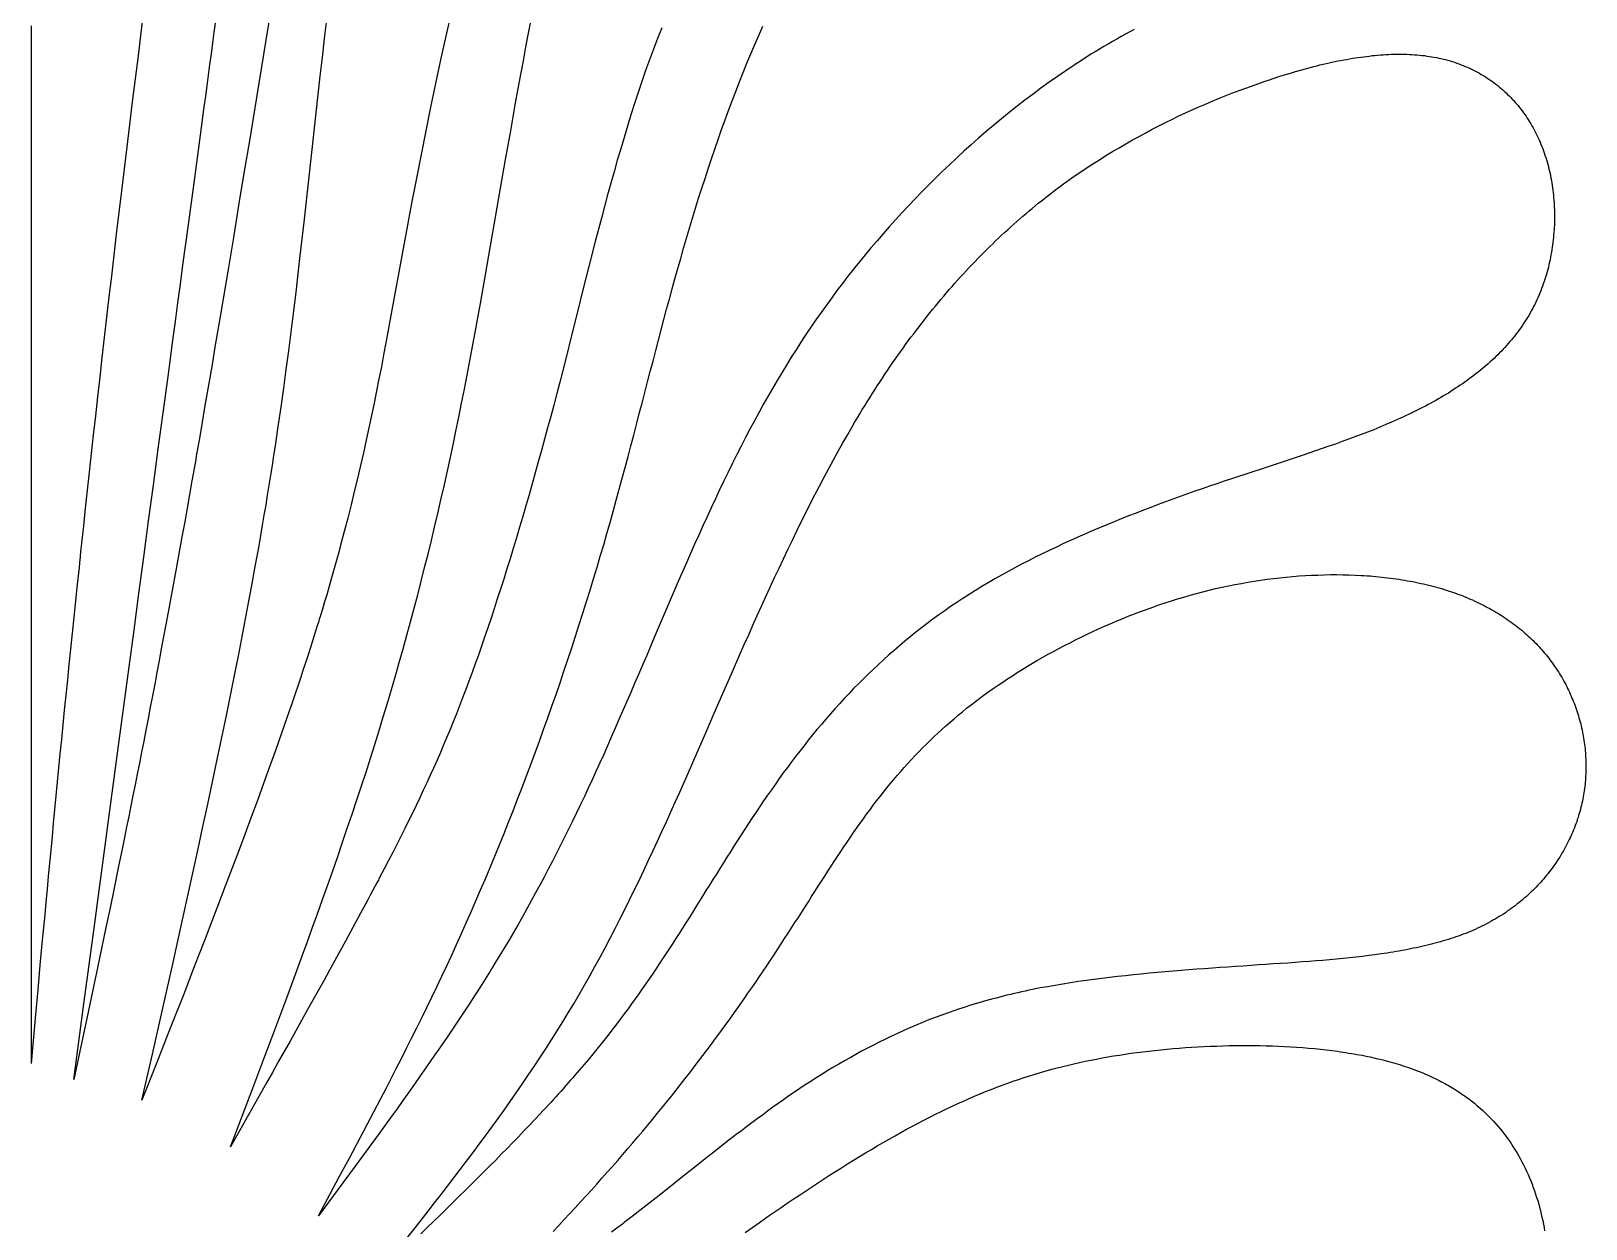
# Model space of a CAD drawing. Extents: x 0 to 279, y 0 to 212.
# Drawn here: x 2.93 to 15.82, y 119.91 to 129.84 of the extents above; entities that cross this region are included whole.
import ezdxf

# ---------------------------------------------------------------- set-up
doc = ezdxf.new("R2010")
doc.units = 0
doc.layers.add('LAYER_1', color=18, linetype='CONTINUOUS')

msp = doc.modelspace()

# ---------------------------------------------------------------- linework, layer by layer
at = {"layer": 'LAYER_1'}
for points in [[(4.959, 130.288), (4.87, 129.745), (4.781, 129.201), (4.737, 128.929), (4.692, 128.659), (4.648, 128.391), (4.604, 128.125), (4.582, 127.993), (4.56, 127.861), (4.538, 127.73), (4.516, 127.6), (4.494, 127.471), (4.473, 127.343), (4.451, 127.216), (4.43, 127.09), (4.409, 126.964), (4.388, 126.84), (4.366, 126.717), (4.346, 126.596), (4.325, 126.476), (4.304, 126.357), (4.302, 126.342), (4.3, 126.334), (4.3, 126.331), (4.299, 126.329), (4.297, 126.314), (4.292, 126.285), (4.281, 126.226), (4.261, 126.11), (4.241, 125.995), (4.221, 125.882), (4.201, 125.77), (4.181, 125.659), (4.161, 125.55), (4.141, 125.442), (4.122, 125.335), (4.103, 125.229), (4.083, 125.124), (4.064, 125.021), (4.045, 124.918), (4.026, 124.817), (4.007, 124.717), (3.989, 124.618), (3.97, 124.52), (3.952, 124.422), (3.933, 124.326), (3.915, 124.231), (3.897, 124.137), (3.879, 124.043), (3.861, 123.951), (3.843, 123.859), (3.825, 123.768), (3.807, 123.678), (3.789, 123.589), (3.772, 123.5), (3.754, 123.413), (3.737, 123.325), (3.719, 123.239), (3.702, 123.153), (3.684, 123.068), (3.65, 122.899), (3.616, 122.733), (3.582, 122.568), (3.548, 122.406), (3.514, 122.245), (3.481, 122.085), (3.447, 121.927), (3.414, 121.769), (3.381, 121.613), (3.348, 121.457), (3.281, 121.145), (3.365, 121.773), (3.449, 122.399), (3.491, 122.711), (3.533, 123.023), (3.575, 123.334), (3.616, 123.644), (3.658, 123.953), (3.699, 124.26), (3.74, 124.567), (3.781, 124.871), (3.821, 125.175), (3.862, 125.476), (3.902, 125.776), (3.942, 126.074), (3.982, 126.373), (4.022, 126.672), (4.063, 126.973), (4.083, 127.124), (4.103, 127.276), (4.124, 127.429), (4.145, 127.584), (4.165, 127.739), (4.186, 127.896), (4.208, 128.054), (4.229, 128.213), (4.251, 128.375), (4.273, 128.538), (4.295, 128.703), (4.317, 128.87), (4.34, 129.039), (4.363, 129.21), (4.375, 129.297), (4.386, 129.384), (4.398, 129.472), (4.41, 129.56), (4.422, 129.649), (4.434, 129.739), (4.446, 129.83), (4.458, 129.921)], [(3.863, 130.021), (3.838, 129.826), (3.814, 129.632), (3.79, 129.441), (3.766, 129.251), (3.743, 129.064), (3.72, 128.878), (3.698, 128.695), (3.676, 128.513), (3.655, 128.333), (3.634, 128.155), (3.613, 127.98), (3.593, 127.806), (3.573, 127.634), (3.553, 127.465), (3.534, 127.297), (3.515, 127.131), (3.497, 126.968), (3.479, 126.806), (3.461, 126.647), (3.443, 126.49), (3.426, 126.335), (3.41, 126.182), (3.393, 126.031), (3.377, 125.882), (3.361, 125.736), (3.346, 125.591), (3.338, 125.52), (3.335, 125.485), (3.334, 125.476), (3.333, 125.471), (3.333, 125.469), (3.333, 125.468), (3.332, 125.459), (3.325, 125.389), (3.31, 125.25), (3.296, 125.113), (3.282, 124.978), (3.268, 124.845), (3.254, 124.714), (3.241, 124.585), (3.228, 124.458), (3.216, 124.332), (3.203, 124.208), (3.191, 124.086), (3.179, 123.965), (3.167, 123.846), (3.156, 123.728), (3.144, 123.612), (3.133, 123.497), (3.122, 123.383), (3.111, 123.27), (3.101, 123.159), (3.09, 123.048), (3.08, 122.939), (3.07, 122.831), (3.06, 122.723), (3.05, 122.616), (3.04, 122.511), (3.02, 122.301), (3.001, 122.094), (2.983, 121.888), (2.964, 121.684), (2.928, 121.279)], [(6.41, 129.993), (6.365, 129.796), (6.322, 129.6), (6.279, 129.403), (6.239, 129.207), (6.199, 129.011), (6.16, 128.815), (6.122, 128.619), (6.085, 128.424), (6.048, 128.229), (6.012, 128.034), (5.977, 127.839), (5.941, 127.645), (5.905, 127.449), (5.869, 127.253), (5.85, 127.154), (5.831, 127.055), (5.811, 126.955), (5.791, 126.855), (5.771, 126.753), (5.75, 126.651), (5.728, 126.549), (5.705, 126.445), (5.682, 126.34), (5.658, 126.235), (5.633, 126.128), (5.607, 126.02), (5.58, 125.911), (5.552, 125.8), (5.523, 125.688), (5.493, 125.575), (5.478, 125.517), (5.462, 125.46), (5.446, 125.402), (5.429, 125.343), (5.412, 125.284), (5.395, 125.225), (5.378, 125.165), (5.36, 125.105), (5.342, 125.045), (5.323, 124.984), (5.321, 124.976), (5.32, 124.972), (5.319, 124.97), (5.319, 124.969), (5.316, 124.962), (5.312, 124.946), (5.302, 124.915), (5.283, 124.853), (5.263, 124.791), (5.243, 124.728), (5.223, 124.665), (5.202, 124.601), (5.181, 124.537), (5.16, 124.472), (5.138, 124.407), (5.116, 124.342), (5.094, 124.276), (5.048, 124.143), (5.001, 124.009), (4.954, 123.873), (4.905, 123.737), (4.855, 123.599), (4.804, 123.459), (4.752, 123.319), (4.7, 123.177), (4.646, 123.035), (4.592, 122.892), (4.537, 122.748), (4.482, 122.603), (4.426, 122.457), (4.37, 122.311), (4.313, 122.164), (4.255, 122.016), (4.198, 121.868), (4.081, 121.571), (3.964, 121.273), (3.846, 120.975), (3.933, 121.356), (4.019, 121.737), (4.104, 122.116), (4.146, 122.306), (4.188, 122.494), (4.23, 122.683), (4.271, 122.87), (4.312, 123.057), (4.352, 123.244), (4.392, 123.429), (4.432, 123.614), (4.47, 123.798), (4.509, 123.98), (4.546, 124.162), (4.583, 124.343), (4.619, 124.522), (4.654, 124.7), (4.688, 124.877), (4.722, 125.053), (4.754, 125.227), (4.786, 125.399), (4.801, 125.485), (4.817, 125.57), (4.831, 125.655), (4.846, 125.74), (4.86, 125.824), (4.875, 125.907), (4.888, 125.99), (4.902, 126.073), (4.915, 126.155), (4.928, 126.237), (4.941, 126.318), (4.953, 126.399), (4.965, 126.48), (4.977, 126.56), (5, 126.719), (5.022, 126.876), (5.043, 127.033), (5.063, 127.188), (5.083, 127.342), (5.102, 127.495), (5.121, 127.648), (5.138, 127.8), (5.156, 127.951), (5.19, 128.253), (5.224, 128.554), (5.257, 128.856), (5.273, 129.007), (5.29, 129.159), (5.307, 129.312), (5.325, 129.465), (5.343, 129.62), (5.361, 129.775), (5.38, 129.932)], [(8.155, 129.864), (8.121, 129.776), (8.087, 129.688), (8.054, 129.599), (8.022, 129.51), (7.991, 129.419), (7.96, 129.328), (7.93, 129.236), (7.9, 129.143), (7.871, 129.05), (7.843, 128.956), (7.815, 128.862), (7.787, 128.767), (7.76, 128.672), (7.733, 128.576), (7.707, 128.48), (7.681, 128.384), (7.655, 128.287), (7.604, 128.093), (7.555, 127.898), (7.505, 127.703), (7.457, 127.509), (7.408, 127.314), (7.359, 127.12), (7.31, 126.928), (7.285, 126.832), (7.26, 126.736), (7.235, 126.641), (7.209, 126.547), (7.184, 126.453), (7.158, 126.359), (7.132, 126.267), (7.107, 126.174), (7.081, 126.083), (7.055, 125.992), (7.029, 125.902), (7.003, 125.812), (6.976, 125.724), (6.95, 125.636), (6.924, 125.549), (6.898, 125.463), (6.871, 125.378), (6.845, 125.294), (6.819, 125.211), (6.792, 125.13), (6.766, 125.049), (6.74, 124.969), (6.713, 124.891), (6.687, 124.814), (6.661, 124.738), (6.635, 124.664), (6.609, 124.591), (6.583, 124.519), (6.557, 124.448), (6.531, 124.379), (6.505, 124.311), (6.479, 124.244), (6.453, 124.178), (6.427, 124.112), (6.401, 124.048), (6.374, 123.984), (6.347, 123.92), (6.32, 123.857), (6.293, 123.794), (6.265, 123.731), (6.237, 123.669), (6.208, 123.606), (6.179, 123.544), (6.15, 123.481), (6.119, 123.418), (6.089, 123.354), (6.057, 123.291), (6.025, 123.226), (5.993, 123.161), (5.959, 123.095), (5.925, 123.028), (5.89, 122.96), (5.854, 122.891), (5.836, 122.856), (5.817, 122.821), (5.815, 122.816), (5.814, 122.814), (5.813, 122.813), (5.813, 122.813), (5.81, 122.808), (5.806, 122.799), (5.796, 122.782), (5.777, 122.746), (5.758, 122.709), (5.739, 122.673), (5.719, 122.636), (5.699, 122.599), (5.659, 122.524), (5.618, 122.448), (5.576, 122.37), (5.533, 122.292), (5.49, 122.213), (5.446, 122.133), (5.401, 122.052), (5.356, 121.97), (5.31, 121.887), (5.264, 121.804), (5.217, 121.72), (5.17, 121.635), (5.122, 121.55), (5.074, 121.464), (5.026, 121.378), (4.977, 121.291), (4.928, 121.204), (4.879, 121.117), (4.78, 120.941), (4.681, 120.764), (4.581, 120.588), (4.765, 121.074), (4.857, 121.316), (4.948, 121.558), (5.038, 121.8), (5.127, 122.041), (5.171, 122.161), (5.215, 122.281), (5.258, 122.401), (5.301, 122.52), (5.344, 122.639), (5.386, 122.758), (5.428, 122.876), (5.469, 122.994), (5.509, 123.112), (5.549, 123.229), (5.589, 123.346), (5.628, 123.463), (5.666, 123.579), (5.704, 123.694), (5.741, 123.809), (5.777, 123.924), (5.812, 124.038), (5.847, 124.152), (5.881, 124.266), (5.915, 124.379), (5.948, 124.492), (5.98, 124.604), (6.012, 124.717), (6.043, 124.829), (6.073, 124.941), (6.103, 125.053), (6.133, 125.165), (6.162, 125.277), (6.19, 125.389), (6.218, 125.501), (6.246, 125.614), (6.272, 125.726), (6.299, 125.839), (6.325, 125.952), (6.351, 126.065), (6.376, 126.179), (6.401, 126.292), (6.425, 126.407), (6.449, 126.522), (6.473, 126.637), (6.496, 126.753), (6.52, 126.869), (6.542, 126.986), (6.565, 127.103), (6.587, 127.222), (6.609, 127.34), (6.631, 127.459), (6.652, 127.578), (6.695, 127.817), (6.737, 128.056), (6.778, 128.296), (6.82, 128.535), (6.861, 128.773), (6.882, 128.891), (6.903, 129.01), (6.923, 129.127), (6.944, 129.244), (6.965, 129.361), (6.986, 129.477), (7.008, 129.592), (7.029, 129.706), (7.051, 129.82), (7.073, 129.932)], [(2.928, 129.88), (2.928, 129.702), (2.928, 129.525), (2.928, 129.349), (2.928, 129.174), (2.928, 129.001), (2.928, 128.829), (2.928, 128.658), (2.928, 128.488), (2.928, 128.32), (2.928, 128.153), (2.928, 127.988), (2.928, 127.823), (2.928, 127.661), (2.928, 127.499), (2.928, 127.34), (2.928, 127.181), (2.928, 127.025), (2.928, 126.869), (2.928, 126.716), (2.928, 126.563), (2.928, 126.413), (2.928, 126.264), (2.928, 126.117), (2.928, 125.971), (2.928, 125.828), (2.928, 125.686), (2.928, 125.545), (2.928, 125.407), (2.928, 125.27), (2.928, 125.136), (2.928, 125.003), (2.928, 124.872), (2.928, 124.742), (2.928, 124.615), (2.928, 124.49), (2.928, 124.367), (2.928, 124.246), (2.928, 124.126), (2.928, 124.009), (2.928, 123.894), (2.928, 123.781), (2.928, 123.671), (2.928, 123.562), (2.928, 123.456), (2.928, 123.351), (2.928, 123.249), (2.928, 123.15), (2.928, 123.052), (2.928, 122.957), (2.928, 122.865), (2.928, 122.774), (2.928, 122.686), (2.928, 122.601), (2.928, 122.517), (2.928, 122.437), (2.928, 122.359), (2.928, 122.283), (2.928, 122.21), (2.928, 122.139), (2.928, 122.071), (2.928, 122.006), (2.928, 121.943), (2.928, 121.883), (2.928, 121.826), (2.928, 121.771), (2.928, 121.719), (2.928, 121.67), (2.928, 121.646), (2.928, 121.623), (2.928, 121.601), (2.928, 121.58), (2.928, 121.559), (2.928, 121.539), (2.928, 121.52), (2.928, 121.501), (2.928, 121.483), (2.928, 121.466), (2.928, 121.45), (2.928, 121.434), (2.928, 121.419), (2.928, 121.405), (2.928, 121.392), (2.928, 121.379), (2.928, 121.367), (2.928, 121.356), (2.928, 121.345), (2.928, 121.336), (2.928, 121.327), (2.928, 121.318), (2.928, 121.311), (2.928, 121.304), (2.928, 121.298), (2.928, 121.293), (2.928, 121.289), (2.928, 121.285), (2.928, 121.283), (2.928, 121.281), (2.928, 121.279), (2.928, 121.279)], [(12.072, 129.851), (12.035, 129.832), (11.999, 129.812), (11.963, 129.792), (11.927, 129.772), (11.891, 129.751), (11.855, 129.73), (11.819, 129.709), (11.784, 129.688), (11.748, 129.666), (11.713, 129.645), (11.643, 129.6), (11.573, 129.555), (11.504, 129.509), (11.435, 129.462), (11.367, 129.414), (11.299, 129.365), (11.233, 129.315), (11.166, 129.265), (11.101, 129.214), (11.036, 129.163), (10.971, 129.11), (10.908, 129.058), (10.845, 129.004), (10.782, 128.95), (10.721, 128.896), (10.66, 128.841), (10.6, 128.785), (10.54, 128.73), (10.481, 128.673), (10.424, 128.617), (10.367, 128.56), (10.31, 128.503), (10.255, 128.446), (10.2, 128.388), (10.146, 128.331), (10.093, 128.273), (10.041, 128.215), (9.99, 128.157), (9.94, 128.099), (9.89, 128.041), (9.841, 127.982), (9.793, 127.923), (9.746, 127.865), (9.699, 127.805), (9.653, 127.746), (9.608, 127.686), (9.564, 127.626), (9.52, 127.566), (9.477, 127.505), (9.434, 127.444), (9.392, 127.383), (9.35, 127.321), (9.309, 127.259), (9.269, 127.196), (9.229, 127.133), (9.189, 127.069), (9.15, 127.005), (9.111, 126.94), (9.073, 126.874), (9.035, 126.808), (8.997, 126.741), (8.96, 126.674), (8.923, 126.606), (8.886, 126.537), (8.85, 126.468), (8.814, 126.397), (8.778, 126.326), (8.742, 126.255), (8.706, 126.182), (8.671, 126.109), (8.635, 126.035), (8.6, 125.961), (8.565, 125.886), (8.531, 125.811), (8.496, 125.735), (8.462, 125.659), (8.428, 125.583), (8.393, 125.506), (8.36, 125.429), (8.292, 125.274), (8.225, 125.119), (8.159, 124.965), (8.093, 124.81), (8.028, 124.656), (7.995, 124.58), (7.963, 124.504), (7.93, 124.428), (7.898, 124.353), (7.866, 124.278), (7.833, 124.204), (7.801, 124.13), (7.769, 124.057), (7.737, 123.984), (7.706, 123.912), (7.674, 123.841), (7.642, 123.77), (7.61, 123.7), (7.578, 123.63), (7.546, 123.561), (7.514, 123.492), (7.481, 123.424), (7.449, 123.356), (7.416, 123.288), (7.383, 123.221), (7.35, 123.154), (7.317, 123.087), (7.283, 123.021), (7.249, 122.955), (7.215, 122.889), (7.18, 122.823), (7.145, 122.757), (7.11, 122.692), (7.074, 122.626), (7.038, 122.561), (7.001, 122.495), (6.964, 122.43), (6.926, 122.365), (6.888, 122.299), (6.849, 122.234), (6.809, 122.168), (6.769, 122.103), (6.749, 122.07), (6.739, 122.053), (6.738, 122.052), (6.738, 122.052), (6.737, 122.051), (6.736, 122.049), (6.733, 122.044), (6.692, 121.978), (6.65, 121.912), (6.608, 121.846), (6.565, 121.779), (6.521, 121.713), (6.477, 121.646), (6.432, 121.579), (6.387, 121.512), (6.341, 121.445), (6.295, 121.377), (6.248, 121.31), (6.201, 121.243), (6.154, 121.175), (6.106, 121.107), (6.058, 121.039), (6.01, 120.971), (5.961, 120.903), (5.912, 120.835), (5.813, 120.699), (5.713, 120.562), (5.613, 120.426), (5.512, 120.289), (5.309, 120.015), (5.482, 120.337), (5.569, 120.499), (5.655, 120.662), (5.741, 120.825), (5.827, 120.989), (5.87, 121.071), (5.912, 121.154), (5.955, 121.237), (5.997, 121.32), (6.04, 121.404), (6.082, 121.488), (6.124, 121.573), (6.166, 121.657), (6.208, 121.743), (6.249, 121.829), (6.29, 121.915), (6.332, 122.002), (6.373, 122.089), (6.414, 122.177), (6.454, 122.266), (6.495, 122.355), (6.535, 122.445), (6.575, 122.535), (6.615, 122.626), (6.654, 122.718), (6.693, 122.81), (6.732, 122.903), (6.771, 122.996), (6.81, 123.09), (6.848, 123.185), (6.886, 123.279), (6.923, 123.374), (6.96, 123.47), (6.997, 123.566), (7.034, 123.662), (7.07, 123.758), (7.106, 123.854), (7.141, 123.951), (7.176, 124.048), (7.211, 124.144), (7.245, 124.241), (7.279, 124.338), (7.312, 124.435), (7.345, 124.532), (7.377, 124.628), (7.409, 124.724), (7.441, 124.821), (7.472, 124.917), (7.502, 125.012), (7.532, 125.108), (7.561, 125.203), (7.59, 125.297), (7.619, 125.392), (7.646, 125.485), (7.674, 125.579), (7.7, 125.672), (7.727, 125.764), (7.753, 125.856), (7.778, 125.948), (7.803, 126.039), (7.828, 126.13), (7.852, 126.22), (7.876, 126.31), (7.9, 126.399), (7.923, 126.488), (7.946, 126.577), (7.969, 126.666), (7.992, 126.754), (8.015, 126.841), (8.038, 126.929), (8.06, 127.016), (8.083, 127.102), (8.106, 127.189), (8.128, 127.275), (8.151, 127.361), (8.173, 127.446), (8.196, 127.531), (8.219, 127.616), (8.242, 127.701), (8.265, 127.785), (8.289, 127.869), (8.313, 127.953), (8.337, 128.037), (8.361, 128.12), (8.385, 128.204), (8.41, 128.287), (8.436, 128.369), (8.461, 128.452), (8.487, 128.534), (8.514, 128.616), (8.54, 128.697), (8.567, 128.779), (8.595, 128.86), (8.623, 128.94), (8.651, 129.021), (8.68, 129.101), (8.709, 129.18), (8.739, 129.259), (8.769, 129.338), (8.799, 129.417), (8.83, 129.495), (8.862, 129.572), (8.894, 129.649), (8.926, 129.726), (8.959, 129.802), (8.993, 129.878)], [(6.002, 119.778), (6.11, 119.915), (6.218, 120.053), (6.272, 120.122), (6.326, 120.191), (6.379, 120.26), (6.432, 120.329), (6.485, 120.399), (6.538, 120.469), (6.591, 120.539), (6.643, 120.609), (6.695, 120.679), (6.746, 120.75), (6.798, 120.821), (6.849, 120.892), (6.899, 120.964), (6.949, 121.036), (6.999, 121.108), (7.049, 121.18), (7.097, 121.253), (7.146, 121.326), (7.194, 121.4), (7.241, 121.474), (7.288, 121.548), (7.335, 121.623), (7.38, 121.699), (7.426, 121.774), (7.47, 121.851), (7.514, 121.927), (7.558, 122.004), (7.601, 122.082), (7.644, 122.16), (7.686, 122.238), (7.727, 122.317), (7.768, 122.396), (7.809, 122.476), (7.849, 122.555), (7.889, 122.635), (7.928, 122.715), (7.967, 122.796), (8.006, 122.877), (8.044, 122.957), (8.082, 123.039), (8.12, 123.12), (8.157, 123.201), (8.194, 123.283), (8.231, 123.364), (8.268, 123.446), (8.304, 123.528), (8.377, 123.692), (8.449, 123.856), (8.52, 124.019), (8.591, 124.183), (8.662, 124.346), (8.733, 124.508), (8.804, 124.67), (8.84, 124.751), (8.876, 124.831), (8.911, 124.911), (8.947, 124.991), (8.983, 125.07), (9.019, 125.15), (9.055, 125.228), (9.091, 125.307), (9.128, 125.385), (9.164, 125.462), (9.201, 125.54), (9.238, 125.616), (9.275, 125.693), (9.312, 125.768), (9.349, 125.844), (9.387, 125.918), (9.425, 125.993), (9.463, 126.066), (9.501, 126.139), (9.54, 126.211), (9.578, 126.283), (9.617, 126.354), (9.657, 126.425), (9.697, 126.494), (9.737, 126.563), (9.757, 126.597), (9.777, 126.631), (9.797, 126.665), (9.818, 126.699), (9.838, 126.732), (9.858, 126.765), (9.879, 126.798), (9.9, 126.831), (9.921, 126.864), (9.942, 126.896), (9.963, 126.928), (9.984, 126.96), (10.005, 126.992), (10.026, 127.024), (10.047, 127.055), (10.069, 127.086), (10.09, 127.117), (10.112, 127.148), (10.134, 127.179), (10.156, 127.209), (10.177, 127.239), (10.199, 127.269), (10.221, 127.299), (10.244, 127.328), (10.266, 127.358), (10.288, 127.387), (10.311, 127.416), (10.333, 127.445), (10.356, 127.473), (10.378, 127.502), (10.401, 127.53), (10.424, 127.558), (10.447, 127.585), (10.47, 127.613), (10.493, 127.64), (10.516, 127.667), (10.539, 127.694), (10.563, 127.721), (10.586, 127.748), (10.61, 127.774), (10.633, 127.8), (10.657, 127.826), (10.681, 127.852), (10.705, 127.877), (10.729, 127.903), (10.753, 127.928), (10.777, 127.953), (10.801, 127.978), (10.825, 128.002), (10.85, 128.027), (10.874, 128.051), (10.899, 128.075), (10.923, 128.098), (10.948, 128.122), (10.973, 128.145), (10.998, 128.169), (11.023, 128.191), (11.048, 128.214), (11.073, 128.237), (11.098, 128.259), (11.124, 128.281), (11.149, 128.303), (11.175, 128.325), (11.2, 128.347), (11.226, 128.368), (11.252, 128.389), (11.277, 128.41), (11.303, 128.431), (11.329, 128.451), (11.356, 128.472), (11.382, 128.492), (11.408, 128.512), (11.434, 128.532), (11.461, 128.551), (11.487, 128.571), (11.514, 128.59), (11.567, 128.628), (11.621, 128.665), (11.675, 128.701), (11.729, 128.737), (11.783, 128.771), (11.837, 128.806), (11.892, 128.839), (11.947, 128.871), (12.002, 128.903), (12.057, 128.935), (12.112, 128.965), (12.167, 128.995), (12.222, 129.024), (12.277, 129.052), (12.332, 129.08), (12.388, 129.107), (12.443, 129.134), (12.498, 129.159), (12.553, 129.184), (12.608, 129.209), (12.663, 129.233), (12.718, 129.256), (12.772, 129.278), (12.827, 129.3), (12.881, 129.322), (12.935, 129.343), (12.989, 129.363), (13.043, 129.382), (13.096, 129.401), (13.149, 129.42), (13.202, 129.437), (13.254, 129.455), (13.306, 129.471), (13.358, 129.487), (13.41, 129.502), (13.461, 129.517), (13.512, 129.531), (13.562, 129.544), (13.587, 129.55), (13.612, 129.557), (13.637, 129.563), (13.662, 129.568), (13.687, 129.574), (13.711, 129.579), (13.736, 129.585), (13.76, 129.59), (13.784, 129.594), (13.809, 129.599), (13.833, 129.603), (13.857, 129.608), (13.881, 129.612), (13.904, 129.615), (13.928, 129.619), (13.951, 129.622), (13.975, 129.625), (13.998, 129.628), (14.021, 129.631), (14.044, 129.634), (14.067, 129.636), (14.09, 129.638), (14.113, 129.64), (14.135, 129.641), (14.158, 129.643), (14.18, 129.644), (14.202, 129.645), (14.224, 129.645), (14.246, 129.646), (14.268, 129.646), (14.289, 129.646), (14.311, 129.646), (14.332, 129.645), (14.353, 129.644), (14.374, 129.643), (14.395, 129.642), (14.416, 129.64), (14.437, 129.638), (14.457, 129.636), (14.477, 129.634), (14.498, 129.631), (14.518, 129.628), (14.538, 129.625), (14.557, 129.622), (14.577, 129.618), (14.596, 129.614), (14.615, 129.61), (14.635, 129.605), (14.653, 129.601), (14.672, 129.596), (14.691, 129.59), (14.709, 129.585), (14.728, 129.579), (14.746, 129.573), (14.764, 129.566), (14.781, 129.559), (14.799, 129.553), (14.816, 129.545), (14.834, 129.538), (14.851, 129.53), (14.868, 129.522), (14.884, 129.514), (14.901, 129.506), (14.917, 129.497), (14.933, 129.488), (14.949, 129.479), (14.965, 129.469), (14.981, 129.46), (14.996, 129.45), (15.012, 129.44), (15.027, 129.429), (15.042, 129.419), (15.056, 129.408), (15.071, 129.397), (15.085, 129.386), (15.099, 129.374), (15.113, 129.362), (15.127, 129.351), (15.141, 129.338), (15.154, 129.326), (15.167, 129.313), (15.18, 129.301), (15.193, 129.288), (15.206, 129.274), (15.218, 129.261), (15.23, 129.247), (15.242, 129.234), (15.254, 129.22), (15.265, 129.205), (15.277, 129.191), (15.288, 129.176), (15.299, 129.161), (15.309, 129.146), (15.32, 129.131), (15.33, 129.116), (15.34, 129.1), (15.35, 129.085), (15.36, 129.069), (15.369, 129.053), (15.378, 129.036), (15.387, 129.02), (15.396, 129.003), (15.405, 128.986), (15.413, 128.969), (15.421, 128.952), (15.429, 128.935), (15.437, 128.917), (15.444, 128.9), (15.451, 128.882), (15.458, 128.864), (15.465, 128.846), (15.471, 128.827), (15.477, 128.809), (15.483, 128.79), (15.489, 128.772), (15.495, 128.753), (15.5, 128.734), (15.505, 128.715), (15.51, 128.696), (15.514, 128.676), (15.519, 128.657), (15.523, 128.637), (15.527, 128.617), (15.53, 128.598), (15.534, 128.578), (15.537, 128.558), (15.54, 128.538), (15.542, 128.518), (15.545, 128.498), (15.547, 128.477), (15.549, 128.457), (15.551, 128.437), (15.552, 128.416), (15.554, 128.396), (15.554, 128.375), (15.555, 128.355), (15.556, 128.334), (15.556, 128.313), (15.556, 128.293), (15.556, 128.272), (15.555, 128.251), (15.555, 128.231), (15.554, 128.21), (15.552, 128.189), (15.551, 128.169), (15.549, 128.148), (15.547, 128.127), (15.545, 128.107), (15.543, 128.086), (15.54, 128.065), (15.537, 128.045), (15.534, 128.024), (15.531, 128.004), (15.527, 127.983), (15.523, 127.963), (15.519, 127.942), (15.514, 127.922), (15.51, 127.902), (15.505, 127.881), (15.5, 127.861), (15.494, 127.841), (15.489, 127.821), (15.483, 127.802), (15.476, 127.782), (15.47, 127.762), (15.463, 127.742), (15.456, 127.723), (15.449, 127.704), (15.442, 127.684), (15.434, 127.665), (15.426, 127.646), (15.418, 127.627), (15.409, 127.609), (15.4, 127.59), (15.392, 127.572), (15.382, 127.553), (15.373, 127.535), (15.363, 127.517), (15.353, 127.499), (15.343, 127.481), (15.332, 127.464), (15.321, 127.446), (15.31, 127.429), (15.299, 127.412), (15.288, 127.395), (15.276, 127.378), (15.264, 127.361), (15.252, 127.344), (15.239, 127.328), (15.226, 127.311), (15.213, 127.295), (15.2, 127.279), (15.187, 127.263), (15.173, 127.247), (15.159, 127.231), (15.145, 127.215), (15.13, 127.2), (15.116, 127.185), (15.101, 127.169), (15.086, 127.154), (15.07, 127.139), (15.055, 127.124), (15.039, 127.109), (15.023, 127.095), (15.007, 127.08), (14.99, 127.066), (14.974, 127.051), (14.957, 127.037), (14.94, 127.023), (14.922, 127.009), (14.905, 126.995), (14.887, 126.982), (14.869, 126.968), (14.85, 126.954), (14.832, 126.941), (14.813, 126.928), (14.794, 126.914), (14.775, 126.901), (14.756, 126.888), (14.736, 126.876), (14.717, 126.863), (14.697, 126.85), (14.676, 126.837), (14.656, 126.825), (14.636, 126.813), (14.615, 126.8), (14.594, 126.788), (14.573, 126.776), (14.551, 126.764), (14.53, 126.752), (14.508, 126.741), (14.486, 126.729), (14.463, 126.717), (14.441, 126.706), (14.418, 126.694), (14.396, 126.683), (14.373, 126.672), (14.35, 126.661), (14.326, 126.65), (14.303, 126.639), (14.255, 126.617), (14.206, 126.596), (14.157, 126.575), (14.107, 126.554), (14.057, 126.533), (14.006, 126.513), (13.954, 126.493), (13.902, 126.473), (13.849, 126.453), (13.795, 126.434), (13.741, 126.414), (13.686, 126.395), (13.631, 126.376), (13.576, 126.357), (13.52, 126.337), (13.463, 126.318), (13.406, 126.299), (13.349, 126.28), (13.291, 126.261), (13.233, 126.242), (13.174, 126.223), (13.116, 126.203), (13.056, 126.184), (12.997, 126.164), (12.937, 126.145), (12.878, 126.125), (12.818, 126.105), (12.757, 126.084), (12.697, 126.064), (12.636, 126.043), (12.575, 126.022), (12.515, 126.001), (12.454, 125.979), (12.392, 125.957), (12.331, 125.935), (12.27, 125.912), (12.209, 125.889), (12.148, 125.866), (12.087, 125.842), (12.026, 125.818), (11.965, 125.794), (11.905, 125.77), (11.844, 125.745), (11.784, 125.719), (11.724, 125.694), (11.664, 125.668), (11.604, 125.641), (11.544, 125.615), (11.485, 125.588), (11.427, 125.56), (11.368, 125.532), (11.31, 125.504), (11.252, 125.475), (11.195, 125.446), (11.138, 125.417), (11.082, 125.387), (11.026, 125.357), (10.971, 125.326), (10.916, 125.295), (10.862, 125.264), (10.809, 125.232), (10.756, 125.2), (10.703, 125.167), (10.652, 125.134), (10.601, 125.1), (10.55, 125.066), (10.501, 125.032), (10.452, 124.997), (10.403, 124.962), (10.356, 124.926), (10.308, 124.89), (10.262, 124.853), (10.216, 124.816), (10.171, 124.779), (10.126, 124.741), (10.081, 124.703), (10.038, 124.665), (9.995, 124.626), (9.952, 124.587), (9.91, 124.547), (9.868, 124.508), (9.827, 124.467), (9.787, 124.427), (9.746, 124.386), (9.707, 124.344), (9.668, 124.303), (9.629, 124.261), (9.591, 124.218), (9.553, 124.176), (9.515, 124.133), (9.479, 124.089), (9.442, 124.046), (9.406, 124.002), (9.37, 123.958), (9.335, 123.913), (9.3, 123.868), (9.265, 123.823), (9.231, 123.778), (9.197, 123.732), (9.163, 123.687), (9.13, 123.641), (9.097, 123.594), (9.065, 123.548), (9.032, 123.502), (9, 123.455), (8.969, 123.408), (8.937, 123.362), (8.906, 123.315), (8.875, 123.268), (8.845, 123.221), (8.814, 123.174), (8.784, 123.128), (8.754, 123.081), (8.725, 123.034), (8.695, 122.988), (8.666, 122.941), (8.637, 122.895), (8.608, 122.849), (8.579, 122.803), (8.551, 122.757), (8.522, 122.711), (8.494, 122.666), (8.466, 122.621), (8.438, 122.576), (8.41, 122.531), (8.382, 122.487), (8.355, 122.443), (8.327, 122.4), (8.3, 122.357), (8.272, 122.314), (8.245, 122.271), (8.217, 122.229), (8.19, 122.187), (8.162, 122.145), (8.135, 122.103), (8.107, 122.061), (8.079, 122.02), (8.051, 121.979), (8.022, 121.937), (7.994, 121.896), (7.965, 121.855), (7.935, 121.814), (7.906, 121.773), (7.876, 121.731), (7.845, 121.69), (7.814, 121.649), (7.783, 121.607), (7.751, 121.566), (7.719, 121.524), (7.686, 121.482), (7.652, 121.44), (7.618, 121.397), (7.583, 121.355), (7.547, 121.312), (7.511, 121.269), (7.493, 121.247), (7.474, 121.225), (7.455, 121.203), (7.436, 121.181), (7.417, 121.159), (7.397, 121.137), (7.378, 121.114), (7.358, 121.092), (7.338, 121.069), (7.318, 121.047), (7.297, 121.024), (7.277, 121.001), (7.256, 120.978), (7.235, 120.955), (7.213, 120.932), (7.192, 120.909), (7.17, 120.885), (7.148, 120.862), (7.104, 120.815), (7.059, 120.767), (7.013, 120.719), (6.967, 120.671), (6.92, 120.623), (6.873, 120.574), (6.824, 120.525), (6.776, 120.475), (6.727, 120.426), (6.677, 120.376), (6.627, 120.326), (6.576, 120.276), (6.525, 120.225), (6.474, 120.174), (6.422, 120.123), (6.37, 120.072), (6.318, 120.021), (6.265, 119.97), (6.212, 119.918), (6.159, 119.867)], [(7.255, 119.885), (7.301, 119.934), (7.347, 119.984), (7.393, 120.033), (7.438, 120.082), (7.483, 120.131), (7.528, 120.18), (7.572, 120.229), (7.617, 120.278), (7.66, 120.327), (7.704, 120.376), (7.747, 120.425), (7.79, 120.474), (7.832, 120.523), (7.874, 120.572), (7.916, 120.62), (7.957, 120.669), (7.998, 120.718), (8.039, 120.766), (8.079, 120.815), (8.118, 120.863), (8.158, 120.912), (8.197, 120.96), (8.236, 121.008), (8.274, 121.057), (8.312, 121.105), (8.349, 121.153), (8.387, 121.201), (8.423, 121.249), (8.46, 121.296), (8.496, 121.344), (8.532, 121.391), (8.567, 121.439), (8.602, 121.486), (8.637, 121.533), (8.671, 121.58), (8.705, 121.627), (8.739, 121.674), (8.772, 121.721), (8.805, 121.767), (8.838, 121.814), (8.87, 121.86), (8.902, 121.906), (8.934, 121.952), (8.965, 121.998), (8.996, 122.043), (9.026, 122.089), (9.057, 122.134), (9.087, 122.179), (9.116, 122.224), (9.145, 122.269), (9.174, 122.313), (9.203, 122.358), (9.232, 122.402), (9.26, 122.446), (9.288, 122.489), (9.316, 122.533), (9.343, 122.576), (9.371, 122.619), (9.398, 122.662), (9.425, 122.704), (9.452, 122.747), (9.479, 122.789), (9.506, 122.83), (9.533, 122.872), (9.56, 122.913), (9.586, 122.954), (9.613, 122.994), (9.64, 123.035), (9.666, 123.075), (9.693, 123.114), (9.72, 123.154), (9.746, 123.193), (9.773, 123.231), (9.8, 123.27), (9.827, 123.307), (9.854, 123.345), (9.882, 123.382), (9.909, 123.419), (9.937, 123.456), (9.965, 123.492), (9.993, 123.527), (10.021, 123.563), (10.049, 123.598), (10.078, 123.632), (10.107, 123.666), (10.136, 123.7), (10.166, 123.733), (10.196, 123.766), (10.226, 123.799), (10.256, 123.831), (10.287, 123.863), (10.318, 123.895), (10.349, 123.926), (10.381, 123.957), (10.413, 123.988), (10.445, 124.018), (10.478, 124.048), (10.511, 124.078), (10.545, 124.108), (10.579, 124.137), (10.613, 124.166), (10.648, 124.194), (10.683, 124.223), (10.719, 124.251), (10.755, 124.279), (10.792, 124.306), (10.829, 124.334), (10.866, 124.361), (10.904, 124.388), (10.943, 124.414), (10.982, 124.441), (11.022, 124.467), (11.062, 124.493), (11.103, 124.519), (11.144, 124.545), (11.186, 124.571), (11.228, 124.596), (11.271, 124.621), (11.315, 124.646), (11.359, 124.671), (11.403, 124.695), (11.448, 124.72), (11.494, 124.744), (11.54, 124.767), (11.586, 124.791), (11.633, 124.814), (11.681, 124.837), (11.728, 124.859), (11.776, 124.881), (11.825, 124.903), (11.874, 124.924), (11.923, 124.945), (11.973, 124.966), (12.023, 124.986), (12.073, 125.006), (12.123, 125.025), (12.174, 125.043), (12.225, 125.062), (12.276, 125.08), (12.328, 125.097), (12.38, 125.114), (12.432, 125.13), (12.484, 125.145), (12.536, 125.161), (12.589, 125.175), (12.641, 125.189), (12.694, 125.202), (12.747, 125.215), (12.8, 125.227), (12.853, 125.238), (12.907, 125.249), (12.96, 125.259), (13.013, 125.269), (13.066, 125.277), (13.12, 125.285), (13.173, 125.293), (13.226, 125.3), (13.279, 125.306), (13.333, 125.311), (13.385, 125.316), (13.438, 125.32), (13.491, 125.324), (13.543, 125.326), (13.595, 125.328), (13.647, 125.33), (13.699, 125.331), (13.75, 125.331), (13.801, 125.33), (13.852, 125.329), (13.903, 125.327), (13.953, 125.325), (13.977, 125.323), (14.002, 125.322), (14.027, 125.32), (14.051, 125.318), (14.076, 125.316), (14.1, 125.313), (14.124, 125.311), (14.148, 125.308), (14.172, 125.306), (14.196, 125.303), (14.22, 125.299), (14.243, 125.296), (14.267, 125.293), (14.29, 125.289), (14.313, 125.285), (14.336, 125.281), (14.359, 125.277), (14.382, 125.273), (14.404, 125.268), (14.427, 125.264), (14.449, 125.259), (14.471, 125.254), (14.493, 125.249), (14.514, 125.244), (14.536, 125.238), (14.557, 125.232), (14.579, 125.227), (14.6, 125.221), (14.621, 125.215), (14.641, 125.208), (14.662, 125.202), (14.682, 125.195), (14.702, 125.188), (14.722, 125.182), (14.742, 125.174), (14.762, 125.167), (14.781, 125.16), (14.801, 125.152), (14.82, 125.145), (14.839, 125.137), (14.858, 125.129), (14.876, 125.121), (14.895, 125.112), (14.913, 125.104), (14.931, 125.095), (14.949, 125.086), (14.967, 125.078), (14.984, 125.068), (15.001, 125.059), (15.019, 125.05), (15.036, 125.04), (15.052, 125.031), (15.069, 125.021), (15.086, 125.011), (15.102, 125.001), (15.118, 124.991), (15.134, 124.981), (15.15, 124.97), (15.165, 124.96), (15.181, 124.949), (15.196, 124.938), (15.211, 124.927), (15.226, 124.916), (15.241, 124.905), (15.255, 124.893), (15.269, 124.882), (15.284, 124.87), (15.298, 124.858), (15.311, 124.846), (15.325, 124.834), (15.338, 124.822), (15.352, 124.81), (15.365, 124.797), (15.378, 124.785), (15.39, 124.772), (15.403, 124.759), (15.415, 124.746), (15.428, 124.733), (15.44, 124.72), (15.451, 124.707), (15.463, 124.694), (15.474, 124.68), (15.486, 124.667), (15.497, 124.653), (15.508, 124.639), (15.518, 124.625), (15.529, 124.611), (15.539, 124.597), (15.549, 124.583), (15.559, 124.568), (15.569, 124.554), (15.579, 124.539), (15.588, 124.524), (15.598, 124.51), (15.607, 124.495), (15.616, 124.48), (15.624, 124.464), (15.633, 124.449), (15.641, 124.434), (15.649, 124.419), (15.657, 124.403), (15.665, 124.387), (15.673, 124.372), (15.68, 124.356), (15.687, 124.34), (15.695, 124.324), (15.701, 124.308), (15.708, 124.292), (15.714, 124.276), (15.721, 124.26), (15.727, 124.243), (15.733, 124.227), (15.738, 124.211), (15.744, 124.194), (15.749, 124.178), (15.754, 124.161), (15.759, 124.144), (15.764, 124.128), (15.768, 124.111), (15.773, 124.094), (15.777, 124.077), (15.781, 124.06), (15.785, 124.043), (15.788, 124.026), (15.791, 124.009), (15.794, 123.992), (15.797, 123.975), (15.8, 123.958), (15.803, 123.94), (15.805, 123.923), (15.807, 123.906), (15.809, 123.889), (15.811, 123.871), (15.812, 123.854), (15.813, 123.837), (15.814, 123.819), (15.815, 123.802), (15.816, 123.784), (15.816, 123.767), (15.816, 123.75), (15.816, 123.732), (15.816, 123.715), (15.816, 123.697), (15.815, 123.68), (15.814, 123.662), (15.813, 123.645), (15.812, 123.628), (15.81, 123.61), (15.809, 123.593), (15.807, 123.575), (15.804, 123.558), (15.802, 123.54), (15.799, 123.523), (15.797, 123.506), (15.794, 123.488), (15.79, 123.471), (15.787, 123.454), (15.783, 123.437), (15.779, 123.419), (15.775, 123.402), (15.771, 123.385), (15.766, 123.368), (15.761, 123.351), (15.756, 123.334), (15.751, 123.317), (15.745, 123.3), (15.74, 123.283), (15.734, 123.266), (15.727, 123.25), (15.721, 123.233), (15.714, 123.216), (15.708, 123.2), (15.701, 123.183), (15.693, 123.167), (15.686, 123.15), (15.678, 123.134), (15.67, 123.118), (15.662, 123.101), (15.654, 123.085), (15.645, 123.069), (15.636, 123.053), (15.627, 123.037), (15.618, 123.021), (15.609, 123.006), (15.599, 122.99), (15.589, 122.975), (15.579, 122.959), (15.569, 122.944), (15.558, 122.929), (15.547, 122.913), (15.537, 122.898), (15.525, 122.883), (15.514, 122.869), (15.503, 122.854), (15.491, 122.839), (15.479, 122.825), (15.467, 122.81), (15.454, 122.796), (15.442, 122.782), (15.429, 122.768), (15.416, 122.754), (15.403, 122.74), (15.39, 122.727), (15.376, 122.713), (15.362, 122.7), (15.348, 122.687), (15.334, 122.674), (15.32, 122.661), (15.305, 122.648), (15.29, 122.635), (15.276, 122.623), (15.26, 122.61), (15.245, 122.598), (15.23, 122.586), (15.214, 122.574), (15.198, 122.562), (15.182, 122.551), (15.165, 122.54), (15.149, 122.528), (15.132, 122.517), (15.115, 122.506), (15.098, 122.496), (15.081, 122.485), (15.064, 122.475), (15.046, 122.465), (15.028, 122.455), (15.01, 122.445), (14.992, 122.435), (14.974, 122.426), (14.955, 122.417), (14.936, 122.408), (14.918, 122.399), (14.898, 122.39), (14.879, 122.382), (14.86, 122.373), (14.84, 122.365), (14.82, 122.357), (14.8, 122.35), (14.78, 122.342), (14.76, 122.335), (14.739, 122.327), (14.718, 122.32), (14.698, 122.313), (14.676, 122.307), (14.655, 122.3), (14.634, 122.294), (14.612, 122.287), (14.59, 122.281), (14.568, 122.275), (14.546, 122.27), (14.524, 122.264), (14.502, 122.258), (14.479, 122.253), (14.456, 122.248), (14.433, 122.243), (14.41, 122.238), (14.387, 122.233), (14.363, 122.228), (14.339, 122.223), (14.315, 122.219), (14.291, 122.214), (14.267, 122.21), (14.243, 122.206), (14.218, 122.202), (14.194, 122.198), (14.169, 122.194), (14.144, 122.19), (14.118, 122.186), (14.067, 122.179), (14.016, 122.173), (13.964, 122.166), (13.911, 122.16), (13.857, 122.154), (13.803, 122.149), (13.748, 122.143), (13.692, 122.138), (13.636, 122.133), (13.579, 122.129), (13.522, 122.124), (13.463, 122.12), (13.405, 122.115), (13.345, 122.111), (13.285, 122.107), (13.224, 122.103), (13.163, 122.099), (13.101, 122.095), (13.039, 122.09), (12.976, 122.086), (12.913, 122.082), (12.849, 122.078), (12.785, 122.073), (12.72, 122.069), (12.655, 122.064), (12.59, 122.059), (12.525, 122.054), (12.46, 122.049), (12.394, 122.044), (12.328, 122.038), (12.263, 122.032), (12.197, 122.026), (12.131, 122.02), (12.065, 122.013), (11.999, 122.006), (11.934, 121.999), (11.868, 121.992), (11.803, 121.983), (11.738, 121.975), (11.673, 121.966), (11.608, 121.957), (11.544, 121.947), (11.48, 121.937), (11.417, 121.926), (11.354, 121.915), (11.291, 121.904), (11.229, 121.891), (11.198, 121.885), (11.168, 121.879), (11.137, 121.872), (11.107, 121.865), (11.077, 121.858), (11.047, 121.851), (11.017, 121.844), (10.987, 121.837), (10.957, 121.829), (10.928, 121.821), (10.899, 121.814), (10.869, 121.806), (10.84, 121.798), (10.812, 121.789), (10.783, 121.781), (10.754, 121.772), (10.726, 121.764), (10.698, 121.755), (10.67, 121.746), (10.642, 121.737), (10.614, 121.728), (10.586, 121.718), (10.531, 121.699), (10.477, 121.68), (10.423, 121.659), (10.37, 121.639), (10.317, 121.617), (10.264, 121.596), (10.212, 121.574), (10.161, 121.551), (10.11, 121.528), (10.059, 121.504), (10.009, 121.48), (9.959, 121.456), (9.91, 121.431), (9.861, 121.405), (9.812, 121.379), (9.764, 121.353), (9.716, 121.326), (9.669, 121.299), (9.622, 121.272), (9.575, 121.244), (9.528, 121.216), (9.482, 121.187), (9.436, 121.158), (9.39, 121.129), (9.345, 121.1), (9.3, 121.07), (9.255, 121.039), (9.21, 121.009), (9.166, 120.978), (9.121, 120.947), (9.077, 120.915), (9.033, 120.883), (8.99, 120.851), (8.946, 120.819), (8.903, 120.787), (8.859, 120.754), (8.816, 120.721), (8.773, 120.688), (8.687, 120.622), (8.601, 120.555), (8.515, 120.487), (8.43, 120.419), (8.344, 120.351), (8.258, 120.283), (8.172, 120.215), (8.085, 120.146), (7.998, 120.078), (7.911, 120.01), (7.867, 119.977), (7.845, 119.96), (7.839, 119.955), (7.837, 119.953), (7.835, 119.952), (7.834, 119.952), (7.834, 119.952), (7.829, 119.947), (7.784, 119.914), (7.74, 119.88)], [(8.847, 119.877), (8.946, 119.947), (9.046, 120.017), (9.096, 120.051), (9.146, 120.085), (9.196, 120.119), (9.246, 120.153), (9.296, 120.187), (9.346, 120.22), (9.396, 120.253), (9.446, 120.286), (9.496, 120.318), (9.546, 120.351), (9.596, 120.382), (9.646, 120.414), (9.696, 120.445), (9.745, 120.476), (9.795, 120.506), (9.844, 120.536), (9.893, 120.566), (9.942, 120.595), (9.991, 120.623), (10.04, 120.651), (10.089, 120.679), (10.137, 120.706), (10.185, 120.733), (10.234, 120.759), (10.281, 120.784), (10.329, 120.809), (10.377, 120.834), (10.424, 120.857), (10.471, 120.881), (10.517, 120.903), (10.564, 120.925), (10.61, 120.947), (10.657, 120.967), (10.703, 120.988), (10.749, 121.007), (10.795, 121.027), (10.84, 121.045), (10.886, 121.063), (10.932, 121.081), (10.977, 121.098), (11.023, 121.115), (11.068, 121.131), (11.114, 121.146), (11.159, 121.161), (11.205, 121.176), (11.25, 121.19), (11.296, 121.204), (11.342, 121.217), (11.388, 121.23), (11.433, 121.242), (11.479, 121.254), (11.526, 121.265), (11.572, 121.276), (11.618, 121.286), (11.665, 121.296), (11.712, 121.306), (11.759, 121.315), (11.806, 121.324), (11.853, 121.333), (11.901, 121.341), (11.949, 121.348), (11.997, 121.356), (12.045, 121.363), (12.094, 121.369), (12.143, 121.376), (12.193, 121.381), (12.243, 121.387), (12.293, 121.392), (12.343, 121.397), (12.394, 121.402), (12.445, 121.406), (12.496, 121.41), (12.547, 121.413), (12.599, 121.416), (12.65, 121.419), (12.702, 121.421), (12.754, 121.423), (12.806, 121.425), (12.857, 121.426), (12.909, 121.427), (12.961, 121.427), (13.012, 121.427), (13.064, 121.427), (13.115, 121.426), (13.167, 121.425), (13.218, 121.424), (13.268, 121.422), (13.319, 121.419), (13.369, 121.416), (13.419, 121.413), (13.469, 121.41), (13.518, 121.406), (13.567, 121.401), (13.615, 121.396), (13.663, 121.391), (13.711, 121.385), (13.758, 121.379), (13.781, 121.376), (13.804, 121.373), (13.827, 121.369), (13.85, 121.365), (13.873, 121.362), (13.895, 121.358), (13.917, 121.354), (13.94, 121.35), (13.962, 121.346), (13.984, 121.342), (14.005, 121.337), (14.027, 121.333), (14.048, 121.328), (14.069, 121.323), (14.09, 121.318), (14.111, 121.313), (14.132, 121.308), (14.152, 121.303), (14.172, 121.298), (14.192, 121.292), (14.212, 121.287), (14.232, 121.281), (14.251, 121.275), (14.27, 121.27), (14.289, 121.264), (14.308, 121.257), (14.327, 121.251), (14.345, 121.245), (14.363, 121.238), (14.381, 121.232), (14.399, 121.225), (14.417, 121.218), (14.434, 121.212), (14.452, 121.205), (14.469, 121.197), (14.486, 121.19), (14.503, 121.183), (14.519, 121.176), (14.536, 121.168), (14.552, 121.16), (14.568, 121.153), (14.584, 121.145), (14.6, 121.137), (14.615, 121.129), (14.631, 121.121), (14.646, 121.113), (14.661, 121.104), (14.676, 121.096), (14.691, 121.087), (14.705, 121.079), (14.719, 121.07), (14.734, 121.061), (14.748, 121.052), (14.762, 121.043), (14.775, 121.034), (14.789, 121.025), (14.802, 121.016), (14.816, 121.006), (14.829, 120.997), (14.842, 120.987), (14.867, 120.968), (14.892, 120.948), (14.916, 120.928), (14.94, 120.908), (14.963, 120.887), (14.985, 120.866), (15.007, 120.845), (15.028, 120.823), (15.049, 120.801), (15.069, 120.779), (15.089, 120.756), (15.108, 120.733), (15.127, 120.71), (15.145, 120.686), (15.163, 120.663), (15.18, 120.639), (15.196, 120.614), (15.212, 120.59), (15.228, 120.565), (15.243, 120.54), (15.258, 120.514), (15.272, 120.489), (15.286, 120.463), (15.3, 120.437), (15.312, 120.411), (15.325, 120.384), (15.337, 120.358), (15.348, 120.331), (15.36, 120.304), (15.37, 120.277), (15.38, 120.25), (15.39, 120.223), (15.399, 120.196), (15.408, 120.168), (15.417, 120.141), (15.425, 120.113), (15.432, 120.086), (15.439, 120.058), (15.446, 120.03), (15.452, 120.003), (15.458, 119.975), (15.464, 119.947), (15.469, 119.919), (15.473, 119.892)]]:
    msp.add_lwpolyline(points, dxfattribs=at)

doc.saveas('drawing.dxf')
